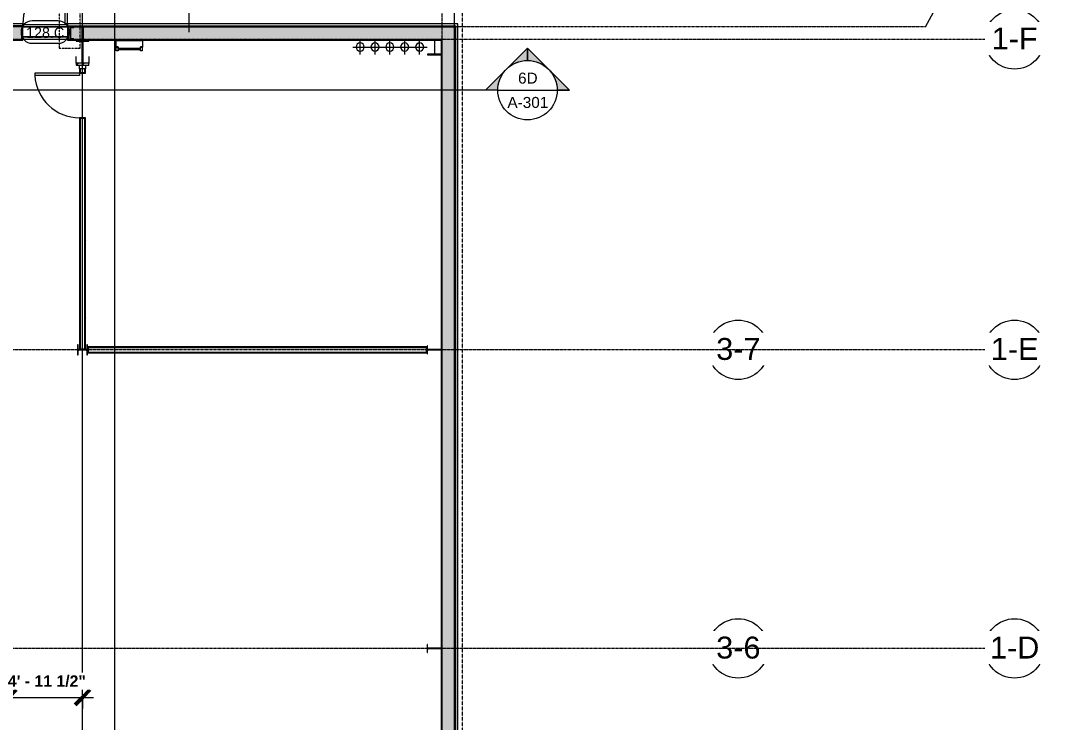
# Model space of a CAD drawing. Header units: inches. Extents: x 23906 to 26777, y -23220 to -20467.
# Drawn here: x 25931 to 26762, y -21686 to -21119 of the extents above; entities that cross this region are included whole.
import ezdxf

# ---------------------------------------------------------------- set-up
doc = ezdxf.new("R2010")
doc.units = ezdxf.units.IN
doc.header["$MEASUREMENT"] = 0
for name, pattern in [('Dash Dot 3_16_', [0.3125, 0.1875, -0.0625, 0, -0.0625]), ('Grid Line 1_2_', [0.875, 0.5, -0.125, 0.125, -0.125]), ('Hidden', [0.28125, 0.1875, -0.09375])]:
    doc.linetypes.add(name, pattern=pattern)
for name, color, linetype, lineweight in [('A-ANNO-DIMS', 211, 'Continuous', 9), ('A-ANNO-DIMS-96', 211, 'Continuous', 9), ('A-ANNO-SYMB', 150, 'Continuous', 9), ('A-DOOR', 31, 'Continuous', 20), ('A-DOOR-IDEN', 31, 'Continuous', 9), ('A-FLOR', 192, 'Continuous', 20), ('A-PROP-SBCK', 71, 'Hidden', 140), ('A-WALL', 113, 'Continuous', 20), ('A-WALL-IDEN', 211, 'Continuous', 9), ('A-WALL-PATT', 111, 'Continuous', 50), ('C-TOPO', 7, 'Continuous', 20), ('E-POWR-CNTR', 130, 'Continuous', 9), ('E-POWR-RISE', 130, 'Continuous', 9), ('G-ANNO-SYMB', 111, 'Continuous', 9), ('I-WALL', 2, 'Continuous', 20), ('L-SITE-WALL', 31, 'Continuous', 20), ('Q-SPCQ', 91, 'Continuous', 20), ('S-BEAM', 12, 'Continuous', 20), ('S-COLS', 52, 'Continuous', 20), ('S-GRID', 1, 'Continuous', 9), ('S-GRID-IDEN', 1, 'Continuous', 9)]:
    doc.layers.add(name, color=color, linetype=linetype, lineweight=lineweight)
doc.styles.add('Arial', font='arial.ttf', dxfattribs={"height": 17.703593})
doc.styles.add('Arial_1', font='arial.ttf', dxfattribs={"height": 8.851796})
doc.styles.add('Arial_B', font='arialbd.ttf', dxfattribs={"height": 9.132806})
doc.styles.add('Century Gothic', font='GOTHIC.TTF', dxfattribs={"height": 8.622671})
doc.dimstyles.new('OD_Dimension_1', dxfattribs={"dimscale": 12, "dimtxt": 9, "dimasz": 1, "dimexe": 0.75, "dimexo": 0.5, "dimgap": 0.5, "dimtad": 1, "dimdec": 4, "dimrnd": 0.0625, "dimzin": 3, "dimdsep": 46, "dimlunit": 4, "dimtxsty": 'Arial_B', "dimblk1": 'OBLIQUE', "dimblk2": 'OBLIQUE', "dimsah": 1, "dimcen": 0.09, "dimdle": 0.75, "dimazin": 0, "dimtfac": 1, "dimtdec": 4, "dimtix": 1, "dimtmove": 0, "dimatfit": 3, "dimfxl": 1, "dimtvp": 1, "dimtfill": 1, "dimfrac": 2, "dimtolj": 1, "dimtzin": 0, "dimlwd": 13, "dimlwe": 13, "dimarcsym": 2})
pattern_1 = [(0, (0, 0), (0, 12), []), (90, (0, 0), (-12, 7e-16), [])]
pattern_2 = [(161.57, (0.48, 0.48), (-3.839953776, -1.544e-05), [0, -27.322, 3.034, 0]), (18.43, (-0.48, 0.48), (-3.839953776, 1.544e-05), [0, -27.322, 3.034, 0]), (108.43, (0.48, 0.48), (1.919622, -9.60052459), [9.106, -21.25]), (71.57, (-0.48, 0.48), (1.919622, 9.60052459), [9.106, -21.25])]
pattern_3 = [(45, (0, 0), (-9.503515, 9.503515), []), (45, (0, 14.4), (-9.503515, 9.503515), [])]
pattern_4 = [(225, (25980.89, -22360.053), (9.503515, -9.503515), []), (225, (25980.89, -22374.453), (9.503515, -9.503515), [])]
pattern_5 = [(0, (0, 0), (30.72, 7.68), [1.267, -21.773, 1.267, -21.773, -122.88]), (0, (0, 0), (30.72, 7.68), [-46.08, 1.267, -44.813, 1.267, -21.773, -53.76]), (0, (0, 0), (30.72, 7.68), [-115.2, 1.267, -14.093, 1.267, -37.133]), (120, (11.52, 3.84), (-22.0110751, 22.7643004), [1.267, -21.773, 1.267, -21.773, -122.88]), (120, (11.52, 3.84), (-22.0110751, 22.7643004), [-46.08, 1.267, -44.813, 1.267, -21.773, -53.76]), (120, (11.52, 3.84), (-22.0110751, 22.7643004), [-115.2, 1.267, -14.093, 1.267, -37.133]), (240, (15.36, 19.2), (-8.7089249, -30.4443004), [1.267, -21.773, 1.267, -21.773, -122.88]), (240, (15.36, 19.2), (-8.7089249, -30.4443004), [-46.08, 1.267, -44.813, 1.267, -21.773, -53.76]), (240, (15.36, 19.2), (-8.7089249, -30.4443004), [-115.2, 1.267, -14.093, 1.267, -37.133])]

# ---------------------------------------------------------------- blocks, each defined once
blk = doc.blocks.new('Struct_Xcel_Sports Complex_rvt-1-Enlarged First Floor Plan _East_')
at = {"layer": 'A-FLOR', "color": 43, "lineweight": 13}
blk.add_line((25932.77, -21132.3), (25968.77, -21132.3), dxfattribs=at)
at = {"layer": 'L-SITE-WALL', "color": 43, "lineweight": 13}
for p, q in [((25932.77, -21124.3), (25968.77, -21124.3)), ((25968.77, -21132.3), (25932.77, -21132.3))]:
    blk.add_line(p, q, dxfattribs=at)
blk = doc.blocks.new('columns and girder2 - one-V14-Enlarged First Floor Plan _East_')
at = {"layer": 'S-BEAM', "lineweight": 9}
h = blk.add_hatch(dxfattribs=at)
h.set_pattern_fill('FP_20', color=8, style=0, pattern_type=2)
h.set_pattern_definition(pattern_4)
h.paths.add_polyline_path([(5, -0.5), (-5, -0.5), (-5, -2), (5, -2)], flags=0)
h.paths.add_polyline_path([(5, -17.03), (-5, -17.03), (-5, -18.55), (5, -18.55)], flags=0)
h.paths.add_polyline_path([(-5, -1204.89), (-5, -1206.4), (5, -1206.4), (5, -1204.89)], flags=0)
h.paths.add_polyline_path([(5, -1224.25), (-5, -1224.25), (-5, -1225), (5, -1225)], flags=0)
h = blk.add_hatch(dxfattribs=at)
h.set_pattern_fill('FP_20', color=8, style=0, pattern_type=2)
h.set_pattern_definition(pattern_4)
h.paths.add_polyline_path([(0.62, -2), (-0.63, -2), (-0.63, -17.03), (0.62, -17.03)], flags=0)
h.paths.add_polyline_path([(-0.63, -1206.4), (-0.63, -1224.25), (0.62, -1224.25), (0.62, -1206.4)], flags=0)
at = {"layer": 'S-BEAM', "color": 7}
for p, q in [((5, -1204.89), (-5, -1204.89)), ((-5, -1204.89), (-5, -1206.4)), ((-5, -1206.4), (5, -1206.4)), ((0.62, -1206.4), (-0.63, -1206.4)), ((-0.63, -1206.4), (-0.63, -1224.25)), ((0.62, -1224.25), (0.62, -1206.4)), ((5, -1206.4), (5, -1204.89)), ((5, -1224.25), (-5, -1224.25)), ((-5, -1224.25), (-5, -1225)), ((-0.63, -1224.25), (0.62, -1224.25)), ((5, -1225), (5, -1224.25))]:
    blk.add_line(p, q, dxfattribs=at)
at = {"layer": 'S-BEAM', "color": 43, "lineweight": 13}
for p, q in [((-5, -1212.01), (-5, -1206.4)), ((5, -1206.4), (5, -1211.89))]:
    blk.add_line(p, q, dxfattribs=at)
blk = doc.blocks.new('Single-Flush - 36_ x 96_-1048073-Enlarged First Floor Plan _East_')
at = {"layer": 'A-DOOR', "color": 7}
for p, q in [((16, 6.62), (16, 42.64)), ((18, 42.64), (16, 42.64)), ((18, 6.62), (18, 42.64)), ((18, 6.62), (16, 6.62))]:
    blk.add_line(p, q, dxfattribs=at)
at = {"layer": 'A-DOOR', "color": 43, "lineweight": 13}
blk.add_arc((18, 6.62), 36.07, 93.17885, 180, dxfattribs=at)
blk = doc.blocks.new('lad500 - Standard-1624177-Enlarged First Floor Plan _East_')
at = {"layer": 'Q-SPCQ', "color": 43, "lineweight": 13}
for p, q in [((26029.58, -21135.05), (26007.7, -21135.05)), ((26007.7, -21135.05), (26007.7, -21140.55)), ((26007.89, -21140.37), (26007.89, -21135.24)), ((26007.89, -21135.24), (26029.39, -21135.24)), ((26029.39, -21135.24), (26029.39, -21140.37)), ((26029.58, -21140.55), (26029.58, -21135.05)), ((26007.7, -21140.55), (26009.45, -21140.55)), ((26009.45, -21140.37), (26007.89, -21140.37)), ((26008.08, -21140.43), (26009.58, -21140.43)), ((26008.08, -21143.68), (26008.08, -21140.43)), ((26009.58, -21143.68), (26008.08, -21143.68)), ((26009.45, -21140.55), (26009.45, -21140.37)), ((26009.58, -21140.43), (26009.58, -21141.43)), ((26009.58, -21142.68), (26009.58, -21141.43)), ((26009.58, -21141.43), (26027.7, -21141.43)), ((26027.7, -21142.68), (26009.58, -21142.68)), ((26009.58, -21142.68), (26009.58, -21143.68)), ((26027.7, -21141.43), (26027.7, -21140.43)), ((26027.7, -21140.43), (26029.2, -21140.43)), ((26027.7, -21142.68), (26027.7, -21141.43)), ((26027.7, -21143.68), (26027.7, -21142.68)), ((26029.2, -21143.68), (26027.7, -21143.68)), ((26029.39, -21140.37), (26027.83, -21140.37)), ((26027.83, -21140.37), (26027.83, -21140.55)), ((26027.83, -21140.55), (26029.58, -21140.55)), ((26029.2, -21140.43), (26029.2, -21143.68))]:
    blk.add_line(p, q, dxfattribs=at)
blk = doc.blocks.new('Single-Flush - 36_ x 84_-1318898-Enlarged First Floor Plan _East_')
at = {"layer": 'A-DOOR', "color": 7}
for p, q in [((16, 2.44), (16, 38.45)), ((18, 38.45), (16, 38.45)), ((18, 2.44), (18, 38.45)), ((18, 2.44), (16, 2.44))]:
    blk.add_line(p, q, dxfattribs=at)
at = {"layer": 'A-DOOR', "color": 43, "lineweight": 13}
blk.add_arc((18, 2.44), 36.07, 93.17885, 180, dxfattribs=at)
blk = doc.blocks.new('Grid - Grid Head - Circle-14747-Enlarged First Floor Plan _East_')
at = {"layer": 'S-GRID-IDEN'}
blk.add_circle((0, 0), 0.25, dxfattribs=at)
blk = doc.blocks.new('Section - Section Head - Filled-1526-Enlarged First Floor Plan _East_')
at = {"layer": 'G-ANNO-SYMB'}
h = blk.add_hatch(color=256, dxfattribs=at)
edge = h.paths.add_edge_path(flags=0)
edge.add_line((-0.4268, 0.1768), (-0.25, 0.3536))
edge.add_line((-0.25, 0.3536), (-0.25, 0.25))
edge.add_arc((-0.25, 0), 0.25, 90, 135)
h = blk.add_hatch(color=256, dxfattribs=at)
edge = h.paths.add_edge_path(flags=0)
edge.add_arc((-0.25, 0), 0.25, 45, 90)
edge.add_line((-0.25, 0.25), (-0.25, 0.3536))
edge.add_line((-0.25, 0.3536), (-0.0732, 0.1768))
h = blk.add_hatch(color=256, dxfattribs=at)
edge = h.paths.add_edge_path(flags=0)
edge.add_arc((-0.25, 0), 0.2503, 137.9216, 180)
edge.add_line((-0.5003, 0), (-0.6036, 0))
edge.add_line((-0.6036, 0), (-0.4358, 0.1678))
h = blk.add_hatch(color=256, dxfattribs=at)
edge = h.paths.add_edge_path(flags=0)
edge.add_line((-0.0642, 0.1678), (0.1036, 0))
edge.add_line((0.1036, 0), (0.0003, 0))
edge.add_arc((-0.25, 0), 0.2503, 0, 42.0784)
for p, q in [((-0.25, 0.3536), (-0.6036, 0)), ((-0.25, 0.3536), (-0.4268, 0.1768)), ((-0.25, 0.3536), (0.1036, 0)), ((-0.25, 0.25), (-0.25, 0.3536)), ((-0.0732, 0.1768), (-0.25, 0.3536)), ((-0.25, 0.3536), (-0.25, 0.25)), ((-0.4358, 0.1678), (-0.6036, 0)), ((0.1036, 0), (-0.0642, 0.1678)), ((-0.6036, 0), (-0.5003, 0)), ((0.0003, 0), (0.1036, 0)), ((-0.5, 0), (-0.6036, 0)), ((0, 0), (0.1036, 0))]:
    blk.add_line(p, q, dxfattribs=at)
for radius, start, end in [(0.25, 360, 180), (0.25, 90, 135), (0.25, 45, 90), (0.2503, 137.9216, 180), (0.2503, 0, 42.0784), (0.25, 180, 360)]:
    blk.add_arc((-0.25, 0), radius, start, end, dxfattribs=at)
blk = doc.blocks.new('Door Tag - Door Tag-4658-Enlarged First Floor Plan _East_')
at = {"layer": 'A-DOOR-IDEN', "color": 153}
for p, q in [((0.109375, 0.09375), (-0.109375, 0.09375)), ((-0.109375, -0.09375), (0.109375, -0.09375))]:
    blk.add_line(p, q, dxfattribs=at)
for centre, start, end in [((-0.109375, 0), 90, 270), ((0.109375, 0), 270, 90)]:
    blk.add_arc(centre, 0.09375, start, end, dxfattribs=at)
blk = doc.blocks.new('DIMBLOCK61-Enlarged First Floor Plan _East_')
at = {"layer": 'A-ANNO-DIMS-96', "lineweight": 50}
for p, q in [((25921.39, -21665.81), (25915.39, -21671.81)), ((25921.39, -21665.81), (25927.39, -21659.81)), ((25980.89, -21665.81), (25974.89, -21671.81)), ((25980.89, -21665.81), (25986.89, -21659.81))]:
    blk.add_line(p, q, dxfattribs=at)
at = {"layer": 'A-ANNO-DIMS-96', "lineweight": 13}
for p, q in [((25921.39, -21663.33), (25921.39, -21674.81)), ((25921.39, -21665.81), (25921.39, -21663.33)), ((25921.39, -21665.81), (25989.89, -21665.81)), ((25980.89, -21663.33), (25980.89, -21674.81)), ((25980.89, -21665.81), (25980.89, -21663.33))]:
    blk.add_line(p, q, dxfattribs=at)
at = {"layer": 'A-ANNO-DIMS-96', "color": 0, "lineweight": 13, "insert": (25920.64, -21648.11), "char_height": 9.1328, "width": 73.2, "attachment_point": 1, "line_spacing_factor": 0.938532, "style": 'Arial_B', "bg_fill": 3, "box_fill_scale": 1.25, "bg_fill_color": 0, "bg_fill_transparency": 0}
blk.add_mtext('4\' - 11 1/2"', dxfattribs=at)
blk = doc.blocks.new('_Oblique')
at = {"color": 0, "linetype": 'ByBlock', "lineweight": -2}
blk.add_line((-0.5, -0.5), (0.5, 0.5), dxfattribs=at)
blk = doc.blocks.new('DIMBLOCK65-Enlarged First Floor Plan _East_')
at = {"layer": 'A-ANNO-DIMS-96', "lineweight": 13}
for p, q in [((25921.39, -21200.3), (25921.39, -21068.8)), ((25921.39, -21077.8), (25989.89, -21077.8)), ((25921.39, -21077.8), (25921.39, -21200.3)), ((25980.89, -21075.32), (25980.89, -21086.8)), ((25980.89, -21077.8), (25980.89, -21075.32))]:
    blk.add_line(p, q, dxfattribs=at)
at = {"layer": 'A-ANNO-DIMS-96', "lineweight": 50}
for p, q in [((25921.39, -21077.8), (25915.39, -21083.8)), ((25921.39, -21077.8), (25927.39, -21071.8)), ((25980.89, -21077.8), (25974.89, -21083.8)), ((25980.89, -21077.8), (25986.89, -21071.8))]:
    blk.add_line(p, q, dxfattribs=at)
at = {"layer": 'A-ANNO-DIMS-96', "color": 0, "lineweight": 13, "insert": (25920.64, -21060.1), "char_height": 9.1328, "width": 73.2, "attachment_point": 1, "line_spacing_factor": 0.938532, "style": 'Arial_B', "bg_fill": 3, "box_fill_scale": 1.25, "bg_fill_color": 0, "bg_fill_transparency": 0}
blk.add_mtext('4\' - 11 1/2"', dxfattribs=at)

msp = doc.modelspace()

# ---------------------------------------------------------------- hatches: boundary and pattern name
at = {"layer": 'A-WALL-PATT', "lineweight": 9}
h = msp.add_hatch(dxfattribs=at)
h.set_pattern_fill('FP_11', color=8, style=0, pattern_type=2)
h.set_pattern_definition(pattern_1)
h.paths.add_polyline_path([(25981.01523, -21124.30281), (25981.01523, -21123.30281), (25968.76523, -21123.30281), (25968.76523, -21124.30281), (25980.26523, -21124.30281)], flags=0)
h.paths.add_polyline_path([(24476.70348, -21124.30281), (25932.76523, -21124.30281), (25932.76523, -21123.30281), (24207.10448, -21123.30281), (24207.10448, -21124.30281)], flags=0)
h = msp.add_hatch(dxfattribs=at)
h.set_pattern_fill('FP_9', color=8, style=0, pattern_type=2)
h.set_pattern_definition(pattern_2)
h.paths.add_polyline_path([(24881.10198, -21134.30281), (25932.01523, -21134.30281), (25932.01523, -21128.42781), (25932.76523, -21128.42781), (25932.76523, -21124.30281), (24207.10448, -21124.30281), (24207.10448, -21134.30281), (24813.70223, -21134.30281)], flags=0)
h.paths.add_polyline_path([(25980.26523, -21134.30281), (25980.26523, -21124.30281), (25968.76523, -21124.30281), (25968.76523, -21128.42781), (25969.51523, -21128.42781), (25969.51523, -21134.30281)], flags=0)
h = msp.add_hatch(dxfattribs=at)
h.set_pattern_fill('FP_11', color=8, style=0, pattern_type=2)
h.set_pattern_definition(pattern_1)
h.paths.add_polyline_path([(26282.39023, -21124.30281), (26282.39023, -21123.30281), (25981.01523, -21123.30281), (25981.01523, -21124.30281), (26281.39023, -21124.30281)], flags=0)
h = msp.add_hatch(dxfattribs=at)
h.set_pattern_fill('FP_9', color=8, style=0, pattern_type=2)
h.set_pattern_definition(pattern_2)
h.paths.add_polyline_path([(26281.39023, -21134.30281), (26281.39023, -21124.30281), (25981.76523, -21124.30281), (25981.76523, -21134.30281), (26279.64679, -21134.30281)], flags=0)
h = msp.add_hatch(dxfattribs=at)
h.set_pattern_fill('FP_11', color=8, style=0, pattern_type=2)
h.set_pattern_definition(pattern_1)
h.paths.add_polyline_path([(26281.39023, -22233.67781), (26282.39023, -22233.67781), (26282.39023, -21124.30281), (26281.39023, -21124.30281), (26281.39023, -22232.92781)], flags=0)
h = msp.add_hatch(dxfattribs=at)
h.set_pattern_fill('FP_9', color=8, style=0, pattern_type=2)
h.set_pattern_definition(pattern_2)
h.paths.add_polyline_path([(26281.39023, -22232.92781), (26281.39023, -21134.30281), (26271.39023, -21134.30281), (26271.39023, -22232.92781)], flags=0)
h = msp.add_hatch(dxfattribs=at)
h.set_pattern_fill('FP_8', color=8, style=0, pattern_type=2)
h.set_pattern_definition(pattern_5)
h.paths.add_polyline_path([(25978.45273, -21384.91031), (25982.70273, -21384.91031), (25982.70273, -21384.28531), (25979.07773, -21384.28531), (25979.07773, -21198.1805), (25980.89023, -21198.1805), (25980.89023, -21197.5555), (25978.45273, -21197.5555)], flags=0)
h.paths.add_polyline_path([(25980.89023, -21161.5555), (25980.89023, -21160.9305), (25979.07773, -21160.9305), (25979.07773, -21158.21752), (25978.45273, -21158.21752), (25978.45273, -21161.5555)], flags=0)
h = msp.add_hatch(dxfattribs=at)
h.set_pattern_fill('FP_8', color=8, style=0, pattern_type=2)
h.set_pattern_definition(pattern_5)
h.paths.add_polyline_path([(25982.70273, -21384.91031), (25983.32773, -21384.91031), (25983.32773, -21197.5555), (25980.89023, -21197.5555), (25980.89023, -21198.1805), (25982.70273, -21198.1805), (25982.70273, -21384.28531)], flags=0)
h.paths.add_polyline_path([(25980.89023, -21161.5555), (25983.32773, -21161.5555), (25983.32773, -21158.21752), (25982.70273, -21158.21752), (25982.70273, -21160.9305), (25980.89023, -21160.9305)], flags=0)
h = msp.add_hatch(dxfattribs=at)
h.set_pattern_fill('FP_8', color=8, style=0, pattern_type=2)
h.set_pattern_definition(pattern_5)
h.paths.add_polyline_path([(26259.19023, -21383.24031), (26259.19023, -21382.61531), (25984.89023, -21382.61531), (25984.89023, -21383.24031), (26258.56523, -21383.24031)], flags=0)
h = msp.add_hatch(dxfattribs=at)
h.set_pattern_fill('FP_8', color=8, style=0, pattern_type=2)
h.set_pattern_definition(pattern_5)
h.paths.add_polyline_path([(25984.89023, -21387.49031), (26259.19023, -21387.49031), (26259.19023, -21383.24031), (26258.56523, -21383.24031), (26258.56523, -21386.86531), (25985.51523, -21386.86531), (25985.51523, -21383.24031), (25984.89023, -21383.24031), (25984.89023, -21386.86531)], flags=0)
at = {"layer": 'S-COLS', "lineweight": 9}
h = msp.add_hatch(dxfattribs=at)
h.set_pattern_fill('FP_13', color=8, style=0, pattern_type=2)
h.set_pattern_definition(pattern_3)
h.paths.add_polyline_path([(25973.90523, -21134.30281), (25973.77752, -21133.99451), (25973.46923, -21133.86681), (25971.54123, -21133.56145), (25971.54123, -21125.04418), (25973.46923, -21124.73881), (25973.77752, -21124.61111), (25973.90523, -21124.30281), (25971.01523, -21124.30281), (25971.01523, -21134.30281)], flags=0)
h = msp.add_hatch(dxfattribs=at)
h.set_pattern_fill('FP_13', color=8, style=0, pattern_type=2)
h.set_pattern_definition(pattern_3)
h.paths.add_polyline_path([(26259.39023, -21146.80281), (26271.39023, -21146.80281), (26271.39023, -21146.36922), (26266.22616, -21146.36922), (26265.73726, -21146.16671), (26265.53476, -21145.67781), (26265.53476, -21135.42781), (26265.73726, -21134.93891), (26266.22616, -21134.7364), (26271.39023, -21134.7364), (26271.39023, -21134.30281), (26259.39023, -21134.30281), (26259.39023, -21134.7364), (26264.55429, -21134.7364), (26265.04319, -21134.93891), (26265.24569, -21135.42781), (26265.24569, -21145.67781), (26265.04319, -21146.16671), (26264.55429, -21146.36922), (26259.39023, -21146.36922)], flags=0)
h = msp.add_hatch(dxfattribs=at)
h.set_pattern_fill('FP_13', color=8, style=0, pattern_type=2)
h.set_pattern_definition(pattern_3)
h.paths.add_polyline_path([(25977.32523, -21389.05281), (25977.32523, -21385.88531), (25977.52732, -21385.39741), (25978.01523, -21385.19531), (25983.76523, -21385.19531), (25984.25313, -21385.39741), (25984.45523, -21385.88531), (25984.45523, -21389.05281), (25984.89023, -21389.05281), (25984.89023, -21381.05281), (25984.45523, -21381.05281), (25984.45523, -21384.22031), (25984.25313, -21384.70821), (25983.76523, -21384.91031), (25978.01523, -21384.91031), (25977.52732, -21384.70821), (25977.32523, -21384.22031), (25977.32523, -21381.05281), (25976.89023, -21381.05281), (25976.89023, -21389.05281)], flags=0)
h = msp.add_hatch(dxfattribs=at)
h.set_pattern_fill('FP_13', color=8, style=0, pattern_type=2)
h.set_pattern_definition(pattern_3)
h.paths.add_polyline_path([(26271.01023, -21388.29781), (26271.39023, -21388.29781), (26271.39023, -21381.80781), (26271.01023, -21381.80781), (26271.01023, -21384.25531), (26270.81033, -21384.73791), (26270.32773, -21384.93781), (26260.25273, -21384.93781), (26259.77012, -21384.73791), (26259.57023, -21384.25531), (26259.57023, -21381.80781), (26259.19023, -21381.80781), (26259.19023, -21388.29781), (26259.57023, -21388.29781), (26259.57023, -21385.85031), (26259.77012, -21385.36771), (26260.25273, -21385.16781), (26270.32773, -21385.16781), (26270.81033, -21385.36771), (26271.01023, -21385.85031)], flags=0)
h = msp.add_hatch(dxfattribs=at)
h.set_pattern_fill('FP_13', color=8, style=0, pattern_type=2)
h.set_pattern_definition(pattern_3)
h.paths.add_polyline_path([(26271.01023, -21629.54781), (26271.39023, -21629.54781), (26271.39023, -21623.05781), (26271.01023, -21623.05781), (26271.01023, -21625.50531), (26270.81033, -21625.98791), (26270.32773, -21626.18781), (26260.25273, -21626.18781), (26259.77012, -21625.98791), (26259.57023, -21625.50531), (26259.57023, -21623.05781), (26259.19023, -21623.05781), (26259.19023, -21629.54781), (26259.57023, -21629.54781), (26259.57023, -21627.10031), (26259.77012, -21626.61771), (26260.25273, -21626.41781), (26270.32773, -21626.41781), (26270.81033, -21626.61771), (26271.01023, -21627.10031)], flags=0)

# ---------------------------------------------------------------- linework, layer by layer
at = {"layer": 'A-FLOR', "color": 43, "lineweight": 13}
for p, q in [((25968.76523, -21134.30281), (25932.76523, -21134.30281)), ((25980.82773, -21197.5555), (25980.82773, -21161.5555)), ((25980.82773, -22266.30281), (25980.82773, -21385.19531))]:
    msp.add_line(p, q, dxfattribs=at)
at = {"layer": 'A-PROP-SBCK', "color": 43, "lineweight": 13}
msp.add_line((26287.51523, -20555.07392), (26287.51523, -23033.94592), dxfattribs=at)
at = {"layer": 'A-WALL', "color": 7}
for p, q in [((25932.76523, -21121.80281), (24207.10448, -21121.80281)), ((25932.76523, -21123.30281), (24207.10448, -21123.30281)), ((25932.76523, -21124.30281), (24207.10448, -21124.30281)), ((25932.76523, -21135.05281), (25932.76523, -21121.80281)), ((25968.76523, -21121.80281), (25968.76523, -21135.05281)), ((26283.89023, -21121.80281), (25968.76523, -21121.80281)), ((25968.76523, -21123.30281), (26282.39023, -21123.30281)), ((25968.76523, -21124.30281), (26281.39023, -21124.30281)), ((25980.26523, -21124.30281), (25980.26523, -21134.30281)), ((25981.76523, -21134.30281), (25981.76523, -21124.30281)), ((26281.39023, -22233.67781), (26281.39023, -21124.30281)), ((26282.39023, -22233.67781), (26282.39023, -21123.30281)), ((26283.89023, -22233.67781), (26283.89023, -21121.80281)), ((24207.10448, -21134.30281), (25932.01523, -21134.30281)), ((24207.10448, -21135.05281), (25932.76523, -21135.05281)), ((25932.01523, -21134.30281), (25932.01523, -21128.42781)), ((25932.76523, -21128.42781), (25932.01523, -21128.42781)), ((25969.51523, -21128.42781), (25968.76523, -21128.42781)), ((25968.76523, -21135.05281), (26007.70273, -21135.05281)), ((25969.51523, -21128.42781), (25969.51523, -21134.30281)), ((25969.51523, -21134.30281), (25980.26523, -21134.30281)), ((25981.76523, -21134.30281), (26271.39023, -21134.30281)), ((26029.57773, -21135.05281), (26270.64023, -21135.05281)), ((26270.64023, -21135.05281), (26270.64023, -22233.67781)), ((26271.39023, -22232.92781), (26271.39023, -21134.30281)), ((25979.07773, -21158.21752), (25979.07773, -21160.9305)), ((25979.07773, -21160.9305), (25982.70273, -21160.9305)), ((25982.70273, -21160.9305), (25982.70273, -21158.21752)), ((25979.07773, -21198.1805), (25979.07773, -21384.28531)), ((25982.70273, -21198.1805), (25979.07773, -21198.1805)), ((25982.70273, -21384.28531), (25982.70273, -21198.1805)), ((25979.07773, -21384.28531), (25982.70273, -21384.28531)), ((25985.51523, -21383.24031), (26258.56523, -21383.24031)), ((25985.51523, -21383.24031), (25985.51523, -21386.86531)), ((26258.56523, -21386.86531), (26258.56523, -21383.24031)), ((25985.51523, -21386.86531), (26258.56523, -21386.86531))]:
    msp.add_line(p, q, dxfattribs=at)
at = {"layer": 'A-WALL-IDEN', "color": 153}
msp.add_line((26067.08561, -21128.42781), (26067.08561, -21083.82313), dxfattribs=at)
at = {"layer": 'C-TOPO', "color": 43, "lineweight": 13}
msp.add_line((25932.76523, -21132.30322), (25968.76523, -21132.30322), dxfattribs=at)
at = {"layer": 'E-POWR-CNTR', "color": 43, "lineweight": 13}
for p, q in [((26205.11577, -21146.47995), (26205.11577, -21134.47995)), ((26217.11577, -21146.47995), (26217.11577, -21134.47995)), ((26229.11577, -21146.47995), (26229.11577, -21134.47995)), ((26241.11577, -21146.47995), (26241.11577, -21134.47995)), ((26253.11577, -21146.47995), (26253.11577, -21134.47995)), ((26199.11577, -21140.47995), (26211.11577, -21140.47995)), ((26211.11577, -21140.47995), (26223.11577, -21140.47995)), ((26223.11577, -21140.47995), (26235.11577, -21140.47995)), ((26235.11577, -21140.47995), (26247.11577, -21140.47995)), ((26247.11577, -21140.47995), (26259.11577, -21140.47995))]:
    msp.add_line(p, q, dxfattribs=at)
at = {"layer": 'E-POWR-RISE', "color": 43, "lineweight": 13}
for centre, start, end in [((26205.11577, -21140.47995), 0, 180), ((26205.11577, -21140.47995), 180, 0), ((26217.11577, -21140.47995), 0, 180), ((26217.11577, -21140.47995), 180, 0), ((26229.11577, -21140.47995), 0, 180), ((26229.11577, -21140.47995), 180, 0), ((26241.11577, -21140.47995), 0, 180), ((26241.11577, -21140.47995), 180, 0), ((26253.11577, -21140.47995), 0, 180), ((26253.11577, -21140.47995), 180, 0)]:
    msp.add_arc(centre, 3.3125, start, end, dxfattribs=at)
at = {"layer": 'G-ANNO-SYMB'}
for p, q in [((26006.81696, -21003.0772), (26006.81696, -22879.38063)), ((26316.22594, -21175.34566), (23917.11247, -21175.34566)), ((26316.22594, -21175.34566), (26364.22594, -21175.34566))]:
    msp.add_line(p, q, dxfattribs=at)
at = {"layer": 'I-WALL', "color": 43, "lineweight": 13}
for p, q in [((25978.45273, -21158.21752), (25978.45273, -21155.16169)), ((25983.32773, -21155.16169), (25983.32773, -21158.21752))]:
    msp.add_line(p, q, dxfattribs=at)
at = {"layer": 'I-WALL', "color": 7}
for p, q in [((25978.45273, -21158.21752), (25978.45273, -21161.5555)), ((25983.32773, -21158.21752), (25978.45273, -21158.21752)), ((25983.32773, -21161.5555), (25983.32773, -21158.21752)), ((25978.45273, -21161.5555), (25983.32773, -21161.5555)), ((25978.45273, -21197.5555), (25978.45273, -21384.91031)), ((25983.32773, -21197.5555), (25978.45273, -21197.5555)), ((25983.32773, -21384.91031), (25983.32773, -21197.5555)), ((25978.45273, -21384.91031), (25983.32773, -21384.91031)), ((26259.19023, -21382.61531), (25984.89023, -21382.61531)), ((25984.89023, -21382.61531), (25984.89023, -21387.49031)), ((26259.19023, -21387.49031), (26259.19023, -21382.61531)), ((25984.89023, -21387.49031), (26259.19023, -21387.49031))]:
    msp.add_line(p, q, dxfattribs=at)
at = {"layer": 'L-SITE-WALL', "color": 43, "lineweight": 13}
for p, q in [((25932.76523, -21122.30281), (25968.76523, -21122.30281)), ((25968.76523, -21124.30281), (25932.76523, -21124.30281))]:
    msp.add_line(p, q, dxfattribs=at)
at = {"layer": 'S-COLS', "color": 7}
for p, q in [((25973.90523, -21124.30281), (25971.01523, -21124.30281)), ((25971.01523, -21124.30281), (25971.01523, -21134.30281)), ((25971.54123, -21125.04418), (25973.46923, -21124.73881)), ((25971.54123, -21133.56145), (25971.54123, -21125.04418)), ((25971.01523, -21134.30281), (25973.90523, -21134.30281)), ((25973.46923, -21133.86681), (25971.54123, -21133.56145)), ((26271.39023, -21134.30281), (26259.39023, -21134.30281)), ((26259.39023, -21134.30281), (26259.39023, -21134.7364)), ((26259.39023, -21134.7364), (26264.55429, -21134.7364)), ((26265.24569, -21135.42781), (26265.24569, -21145.67781)), ((26265.53476, -21145.67781), (26265.53476, -21135.42781)), ((26266.22616, -21134.7364), (26271.39023, -21134.7364)), ((26271.39023, -21134.7364), (26271.39023, -21134.30281)), ((26264.55429, -21146.36922), (26259.39023, -21146.36922)), ((26259.39023, -21146.36922), (26259.39023, -21146.80281)), ((26259.39023, -21146.80281), (26271.39023, -21146.80281)), ((26271.39023, -21146.36922), (26266.22616, -21146.36922)), ((26271.39023, -21146.80281), (26271.39023, -21146.36922)), ((25977.32523, -21381.05281), (25976.89023, -21381.05281)), ((25976.89023, -21381.05281), (25976.89023, -21389.05281)), ((25977.32523, -21384.22031), (25977.32523, -21381.05281)), ((25983.76523, -21384.91031), (25978.01523, -21384.91031)), ((25978.01523, -21385.19531), (25983.76523, -21385.19531)), ((25984.89023, -21381.05281), (25984.45523, -21381.05281)), ((25984.45523, -21381.05281), (25984.45523, -21384.22031)), ((25984.89023, -21389.05281), (25984.89023, -21381.05281)), ((26259.57023, -21381.80781), (26259.19023, -21381.80781)), ((26259.19023, -21381.80781), (26259.19023, -21388.29781)), ((26259.57023, -21384.25531), (26259.57023, -21381.80781)), ((26270.32773, -21384.93781), (26260.25273, -21384.93781)), ((26260.25273, -21385.16781), (26270.32773, -21385.16781)), ((26271.39023, -21381.80781), (26271.01023, -21381.80781)), ((26271.01023, -21381.80781), (26271.01023, -21384.25531)), ((26271.39023, -21388.29781), (26271.39023, -21381.80781)), ((25976.89023, -21389.05281), (25977.32523, -21389.05281)), ((25977.32523, -21389.05281), (25977.32523, -21385.88531)), ((25984.45523, -21385.88531), (25984.45523, -21389.05281)), ((25984.45523, -21389.05281), (25984.89023, -21389.05281)), ((26259.19023, -21388.29781), (26259.57023, -21388.29781)), ((26259.57023, -21388.29781), (26259.57023, -21385.85031)), ((26271.01023, -21385.85031), (26271.01023, -21388.29781)), ((26271.01023, -21388.29781), (26271.39023, -21388.29781)), ((26259.57023, -21623.05781), (26259.19023, -21623.05781)), ((26259.19023, -21623.05781), (26259.19023, -21629.54781)), ((26259.57023, -21625.50531), (26259.57023, -21623.05781)), ((26270.32773, -21626.18781), (26260.25273, -21626.18781)), ((26271.39023, -21623.05781), (26271.01023, -21623.05781)), ((26271.01023, -21623.05781), (26271.01023, -21625.50531)), ((26271.39023, -21629.54781), (26271.39023, -21623.05781)), ((26259.19023, -21629.54781), (26259.57023, -21629.54781)), ((26259.57023, -21629.54781), (26259.57023, -21627.10031)), ((26260.25273, -21626.41781), (26270.32773, -21626.41781)), ((26271.01023, -21627.10031), (26271.01023, -21629.54781)), ((26271.01023, -21629.54781), (26271.39023, -21629.54781))]:
    msp.add_line(p, q, dxfattribs=at)
for centre, radius, start, end in [((25973.46923, -21124.30281), 0.436, 270, 0), ((25973.46923, -21134.30281), 0.436, 0, 90), ((26264.55429, -21135.42781), 0.69141, 0, 90), ((26266.22616, -21135.42781), 0.69141, 90, 180), ((26264.55429, -21145.67781), 0.69141, 270, 0), ((26266.22616, -21145.67781), 0.69141, 180, 270), ((25978.01523, -21384.22031), 0.69, 180, 270), ((25978.01523, -21385.88531), 0.69, 90, 180), ((25983.76523, -21384.22031), 0.69, 270, 0), ((25983.76523, -21385.88531), 0.69, 0, 90), ((26260.25273, -21384.25531), 0.6825, 180, 270), ((26260.25273, -21385.85031), 0.6825, 90, 180), ((26270.32773, -21384.25531), 0.6825, 270, 0), ((26270.32773, -21385.85031), 0.6825, 0, 90), ((26260.25273, -21625.50531), 0.6825, 180, 270), ((26270.32773, -21625.50531), 0.6825, 270, 0), ((26260.25273, -21627.10031), 0.6825, 90, 180), ((26270.32773, -21627.10031), 0.6825, 0, 90)]:
    msp.add_arc(centre, radius, start, end, dxfattribs=at)
at = {"layer": 'S-GRID', "linetype": 'Grid Line 1_2_'}
for p, q in [((25980.89023, -23114.51771), (25980.89023, -20749.66023)), ((26271.39023, -22389.5762), (26271.39023, -20749.66023)), ((26281.39023, -23066.51771), (26281.39023, -20797.66023)), ((25980.89023, -23171.65854), (25980.89023, -20902.42781)), ((26281.39023, -23123.65854), (26281.39023, -20950.42781)), ((26661.53565, -21124.30281), (24012.51838, -21124.30281))]:
    msp.add_line(p, q, dxfattribs=at)
at = {"layer": 'S-GRID'}
msp.add_line((26661.53565, -21124.30281), (26686.40241, -21078.526), dxfattribs=at)

# ---------------------------------------------------------------- block references
at = {"layer": 'A-DOOR', "color": 250, "lineweight": 13}
msp.add_blockref('Single-Flush - 36_ x 96_-1048073-Enlarged First Floor Plan _East_', (25950.76523, -21128.42781), dxfattribs=at)
at = {"layer": 'A-DOOR', "color": 250, "lineweight": 13, "rotation": 90.00000000000001}
msp.add_blockref('Single-Flush - 36_ x 84_-1318898-Enlarged First Floor Plan _East_', (25980.89023, -21179.5555), dxfattribs=at)
at = {"layer": 'A-DOOR-IDEN', "color": 153, "xscale": 95.99999999999994, "yscale": 95.99999999999994, "zscale": 95.99999999999994}
msp.add_blockref('Door Tag - Door Tag-4658-Enlarged First Floor Plan _East_', (25950.76523, -21128.42781), dxfattribs=at)
at = {"layer": 'G-ANNO-SYMB', "extrusion": (0, 0, -1), "xscale": 95.99999999999994, "yscale": 95.99999999999994, "zscale": 95.99999999999994}
msp.add_blockref('Section - Section Head - Filled-1526-Enlarged First Floor Plan _East_', (-26316.22594, -21175.34566), dxfattribs=at)
at = {"layer": 'Q-SPCQ', "color": 43, "lineweight": 13}
msp.add_blockref('lad500 - Standard-1624177-Enlarged First Floor Plan _East_', (0, 0), dxfattribs=at)
at = {"layer": 'S-BEAM', "color": 43, "lineweight": 13, "rotation": 180}
msp.add_blockref('columns and girder2 - one-V14-Enlarged First Floor Plan _East_', (25980.89023, -22360.05281), dxfattribs=at)
at = {"layer": 'S-GRID-IDEN', "xscale": 95.99999999999994, "yscale": 95.99999999999994, "zscale": 95.99999999999994}
for p, rotation in [((26733.53565, -21134.30281), 89.99999999999984), ((26510.39177, -21385.05281), 89.9999999999998), ((26733.53565, -21385.05281), 89.99999999999982), ((26510.39177, -21626.30281), 89.9999999999998), ((26733.53565, -21626.30281), 89.99999999999982)]:
    msp.add_blockref('Grid - Grid Head - Circle-14747-Enlarged First Floor Plan _East_', p, dxfattribs=dict(at, rotation=rotation))

# ---------------------------------------------------------------- texts
at = {"layer": 'A-DOOR-IDEN', "insert": (25950.7239, -21124.5965), "char_height": 8.622671, "width": 39.096, "attachment_point": 2, "line_spacing_factor": 0.984117, "style": 'Century Gothic'}
msp.add_mtext('128.C', dxfattribs=at)
at = {"layer": 'G-ANNO-SYMB', "char_height": 8.851796, "attachment_point": 2, "line_spacing_factor": 0.938532, "style": 'Arial_1'}
for s, insert, width in [('6D', (26340.53331, -21161.17654), 18.792), ('A-301', (26340.53331, -21180.81278), 39.312)]:
    msp.add_mtext(s, dxfattribs=dict(at, insert=insert, width=width))

# ---------------------------------------------------------------- next in the draw order: texts
at = {"layer": 'S-GRID-IDEN', "char_height": 17.703593, "attachment_point": 2, "line_spacing_factor": 0.938532, "style": 'Arial', "bg_fill": 3, "box_fill_scale": 1.25, "bg_fill_color": 0, "bg_fill_transparency": 0}
for s, insert, width in [('1-F', (26733.63314, -21124.77306), 44.064), ('3-7', (26510.48926, -21375.52306), 42.552), ('1-E', (26733.63314, -21375.52306), 45.792), ('3-6', (26510.48926, -21616.77306), 42.552), ('1-D', (26733.63314, -21616.77306), 47.304)]:
    msp.add_mtext(s, dxfattribs=dict(at, insert=insert, width=width))

# ---------------------------------------------------------------- next in the draw order: dimensions: what is measured, and where the dimension line sits
at = {"layer": 'A-ANNO-DIMS', "lineweight": 13}
dim = msp.add_linear_dim(base=(25980.89023, -21665.81229), p1=(25921.39023, -21657.32701), p2=(25980.89023, -21657.32701), dimstyle='OD_Dimension_1', override={"dimpost": '<>', "dimfxl": 59.5}, dxfattribs=at)
dim.commit()
dim.dimension.update_dxf_attribs({"geometry": 'DIMBLOCK61-Enlarged First Floor Plan _East_', "text_midpoint": (25951.14023, -21655.09014)})

# ---------------------------------------------------------------- next in the draw order: linework, layer by layer
at = {"layer": 'S-GRID', "linetype": 'Grid Line 1_2_'}
for p, q in [((26709.53565, -21134.30281), (24012.51838, -21134.30281)), ((26486.39177, -21385.05281), (24012.51838, -21385.05281)), ((26709.53565, -21385.05281), (24159.73736, -21385.05281)), ((26486.39177, -21626.30281), (24012.51838, -21626.30281)), ((26709.53565, -21626.30281), (24159.73736, -21626.30281))]:
    msp.add_line(p, q, dxfattribs=at)

# ---------------------------------------------------------------- next in the draw order: dimensions: what is measured, and where the dimension line sits
at = {"layer": 'A-ANNO-DIMS', "lineweight": 13}
dim = msp.add_linear_dim(base=(25980.89023, -21077.80459), p1=(25921.39023, -21206.30281), p2=(25980.89023, -21069.31931), dimstyle='OD_Dimension_1', override={"dimpost": '<>', "dimfxl": 149.347683}, dxfattribs=at)
dim.commit()
dim.dimension.update_dxf_attribs({"geometry": 'DIMBLOCK65-Enlarged First Floor Plan _East_', "text_midpoint": (25951.14023, -21067.08244)})

# ---------------------------------------------------------------- next in the draw order: linework, layer by layer
at = {"layer": 'A-ANNO-SYMB', "linetype": 'Dash Dot 3_16_'}
for p, q in [((25962.14092, -21113.31407), (25962.14092, -21141.3862)), ((25979.09013, -21141.3862), (25979.09013, -21113.31407)), ((25962.14092, -21141.3862), (25979.09013, -21141.3862))]:
    msp.add_line(p, q, dxfattribs=at)

# ---------------------------------------------------------------- next in the draw order: block references
at = {"lineweight": 5}
msp.add_blockref('Struct_Xcel_Sports Complex_rvt-1-Enlarged First Floor Plan _East_', (0, 0), dxfattribs=at)

doc.saveas('drawing.dxf')
